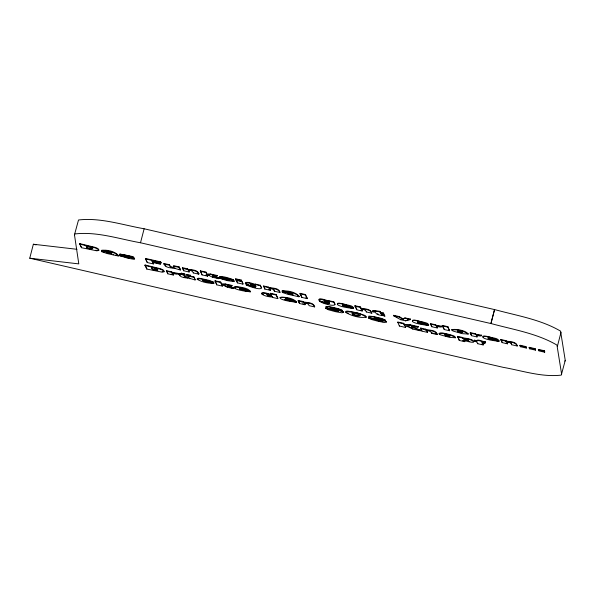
<?xml version="1.0" encoding="UTF-8"?>
<svg xmlns="http://www.w3.org/2000/svg" width="595" height="595" viewBox="0 0 595 595"><rect width="100%" height="100%" fill="white"/><g stroke="black" fill="none" stroke-linecap="round" stroke-linejoin="round"><path stroke-width="0.89" d="M197.205 278.787L198.18 278.244A7.623 1.435 14.5 0 1 200.798 278.482L209.217 280.394L213.203 281.971L213.084 282.439L202.597 280.245L203.631 281.19L213.798 283.361L213.917 282.893L205.959 281.368L202.672 280.044M269.773 288.307L270.286 290.3L264.812 289.066L263.607 285.979L268.709 287.132L268.806 288.025C272.503 288.724 278.304 288.225 279.918 292.472L274.414 291.23C274.697 288.969 267.929 287.281 270.286 290.3M361.656 309.036L362.169 311.029L356.688 309.794L354.984 305.711L360.466 306.946L361.016 308.745C364.623 309.526 370.261 309.021 371.801 313.201L366.297 311.959C366.572 309.697 359.811 308.002 362.169 311.029M507.052 341.835L507.565 343.828L502.091 342.594L500.886 339.507L505.988 340.66L506.085 341.552C509.789 342.251 515.59 341.753 517.196 346L511.7 344.758C511.975 342.497 505.207 340.809 507.565 343.828M174.305 266.947C173.108 267.772 169.754 266.82 169.538 264.76L164.034 263.518L163.915 263.987C165.522 268.226 171.323 267.735 175.019 268.434L180.345 270.011L180.463 269.542L179.147 266.924L173.666 265.69L173.547 266.158C175.904 269.178 169.136 267.49 169.419 265.229L169.538 264.76M468.429 339.953L466.502 340.08L463.676 338.897M261.599 288.032L260.298 285.236L255.173 284.075L255.248 284.931C240.387 279.724 243.422 285.6 255.738 286.589C255.054 288.873 247.751 283.837 246.204 284.923L246.33 284.455L251.7 285.764M256.066 286.522L252.012 285.935M329.563 303.1L325.911 302.669M450.021 335.803L447.663 335.892L444.599 334.591M255.456 285.258L253.336 285.28L250.659 284.187M561.643 374.352L556.95 345.085C536.921 333.304 513.113 329.608 490.927 323.509L494.534 309.541C516.72 315.647 540.528 319.344 560.557 331.118L565.25 360.392L561.264 375.11C541.844 377.409 522.254 370.678 503.199 367.346L29.75 258.2L33.357 244.24L76.963 249.298M74.472 234.809L78.51 219.986C100.451 217.391 122.577 224.992 144.102 228.763L494.557 309.586L490.942 323.554L140.509 242.767C119 238.922 96.844 231.366 74.903 233.954L74.472 234.809L78.8 263.89L29.75 258.2M79.7 244.106L94.731 247.758A6.738 1.272 14.5 0 1 97.915 249.186L98.837 250.465L96.762 250.815L81.522 247.721L79.7 244.106L79.819 243.638L94.85 247.289A6.738 1.272 14.5 0 1 98.041 248.717L98.956 249.997L97.9 250.361M81.522 247.721L79.819 243.638M86.208 246.3L86.327 245.832L87.205 248.271C96.695 250.83 91.355 246.531 86.208 246.3L87.205 248.271M101.329 250.525C106.141 249.402 114.857 251.097 118.412 255.545L118.293 256.014L107.078 253.537L101.492 251.611L102.727 251.373L111.369 252.905L108.149 251.901A2.016 0.379 14.5 0 0 106.609 251.811C90.589 248.264 117.639 251.358 118.293 256.014M106.609 251.811L106.728 251.343M110.826 252.548L110.945 252.079L110.343 251.901M113.154 254.853L113.273 254.385M120.681 254.786L119.796 253.998L131.212 256.207L133.749 257.256L133.63 257.724L124.444 255.679L134.686 258.959L133.295 259.204L127.665 258.178L119.558 255.657L119.677 255.188L123.269 255.939M129.725 257.94C130.424 257.59 126.371 258.089 124.943 256.787L125.062 256.319L127.784 257.226M128.483 256.646L128.602 256.177L133.749 257.256M140.509 242.767L144.124 228.807M145.477 258.944L145.596 258.475L160.665 261.874L161.059 262.655L160.94 263.116L151.993 261.101L152.313 261.733L159.951 263.459L160.323 264.187L152.677 262.462L152.796 261.993L153.421 263.935L147.3 262.559L145.477 258.944L160.546 262.343L160.94 263.116M144.979 265.452L160.01 269.104A6.738 1.272 14.5 0 1 163.194 270.532L164.116 271.811L162.041 272.16L146.801 269.059L144.979 265.452L145.098 264.983L160.137 268.635A6.738 1.272 14.5 0 1 163.32 270.063L164.235 271.342L162.16 271.692M147.3 262.559L145.596 258.475M146.801 269.059L146.92 268.598M152.313 261.733L152.112 260.632M152.484 269.617L151.487 267.646C156.634 267.876 161.974 272.175 152.484 269.617L151.606 267.177M159.951 263.459L160.07 262.99L152.432 261.264M160.546 262.343L160.665 261.874M160.323 264.187L160.07 262.99M172.974 273.224L173.346 275.054L167.842 273.812L166.526 271.194L166.645 270.725L171.769 271.878L171.866 272.778L177.808 273.812L177.935 273.343L171.985 272.309M167.842 273.812L166.645 270.725M171.866 272.778L171.769 271.878M175.019 268.434L175.138 267.966M180.345 270.011L179.147 266.924M189.18 275.812L193.873 276.868L195.197 279.486L195.078 279.955L189.753 278.378C186.049 277.679 180.255 278.17 178.649 273.931L178.768 273.462L182.695 274.347M182.345 268.144L182.464 267.676L187.566 268.828L187.663 269.721C191.367 270.42 197.161 269.922 198.775 274.169L193.278 272.926C193.554 270.666 186.785 268.977 189.143 271.997L183.669 270.762L182.345 268.144L187.663 269.721M181.125 273.648L181.252 273.179L184.748 273.968L184.933 275.054L181.438 274.265L181.125 273.648L184.629 274.436L184.933 275.054M181.438 274.265L181.252 273.179M183.669 270.762L183.788 270.294M189.039 276.891L188.399 275.634L188.28 276.102C190.638 279.122 183.87 277.434 184.145 275.165L184.272 274.704L185.67 276.601L189.031 277.158M184.629 274.436L184.748 273.968M187.447 269.297L187.566 268.828M186.83 274.935L186.956 274.466L190.489 275.269L190.683 276.348L187.142 275.552L186.83 274.935L190.37 275.73L190.683 276.348M187.142 275.552L186.956 274.466M189.143 271.997L188.63 270.004L189.656 269.974M190.37 275.73L190.489 275.269M189.961 278.802L190.088 278.334M193.278 272.926L193.397 272.458M195.078 279.955L193.873 276.868M198.775 274.169L198.901 273.7C197.287 269.453 191.486 269.952 187.782 269.252M207.648 276.169L207.424 275.024L207.648 276.169L202.047 274.905L200.344 270.829L205.937 272.086L206.763 274.421L210.414 274.474L217.153 275.998L217.272 275.53L210.533 274.005L206.882 273.953M202.047 274.905L200.344 270.829M206.763 274.421L205.937 272.086M218.774 278.676L212.489 275.753L212.608 275.292L218.893 278.215L218.774 278.676L212.601 277.285L209.18 275.582L209.299 275.121M207.99 281.405L208.116 280.937L207.105 280.483M210.414 274.474L210.533 274.005M208.54 282.082L208.659 281.613M212.601 277.285L212.72 276.816M222.151 284.96L222.374 286.113L216.781 284.849L215.078 280.766L220.671 282.03L221.496 284.365L225.141 284.417L231.886 285.935L232.005 285.466L225.267 283.949L221.615 283.897M216.781 284.849L215.078 280.766M219.548 276.913C222.099 275.73 229.484 278.185 233.285 279.709L233.166 280.178L223.98 278.133L232.355 280.483L234.147 281.591L227.193 280.632L219.086 278.11L219.213 277.642L223.698 278.586M221.496 284.365L220.671 282.03M224.159 278.252L224.166 277.612L224.977 277.694M225.141 284.417L225.267 283.949M227.342 285.228L233.627 288.151L233.5 288.62L227.335 287.229L227.454 286.76L224.717 285.399M235.635 279.286L235.754 278.817L241.228 280.052L241.451 281.197L235.977 279.962L235.635 279.286L241.109 280.52L241.451 281.197M235.977 279.962L235.754 278.817M237.457 282.893L236.26 279.814L237.457 282.893L242.931 284.127L243.058 283.666L241.734 281.048L237.041 279.985M241.109 280.52L241.228 280.052M242.931 284.127L241.734 281.048M244.671 289.772C241.392 287.66 234.46 288.099 244.671 289.772L244.374 288.992M250.369 291.825L239.502 289.036L250.488 291.513C232.63 282.424 225.245 289.319 250.369 291.825C249.149 287.727 237.524 286.299 233.932 287.065M255.248 284.931L255.173 284.075M255.56 287.259L255.679 286.79M246.204 284.923C247.937 286.098 265.92 292.428 260.179 285.704L260.298 285.236M264.812 289.066L264.931 288.597M268.806 288.025L268.709 287.132M272.443 297.061C261.8 296.697 255.121 289.966 271.045 295.001L270.532 293.276L276.065 294.525L277.887 298.14L277.768 298.608L272.644 297.448L272.57 296.593L272.644 297.448M274.414 291.23L273.812 289.326M277.768 298.608L276.065 294.525M279.918 292.472L280.044 292.004C278.43 287.757 272.629 288.255 268.925 287.556M282 291.282C286.82 290.167 295.537 291.855 299.092 296.303L298.973 296.771L287.757 294.294L282.164 292.368L283.406 292.13L292.048 293.662L288.828 292.658A2.016 0.379 14.5 0 0 287.288 292.569C271.268 289.021 298.318 292.115 298.973 296.771M287.445 299.791L296.436 301.725L296.317 302.193L288.508 300.557L285.808 299.672L285.57 298.935L286.47 299.456M290.873 300.884L290.992 300.416M293.075 295.157L293.201 294.689M285.451 299.404L296.429 301.881C293.357 298.028 284.455 296.645 279.881 297.433M298.162 300.884L298.281 300.423L303.383 301.568L303.472 302.461C307.176 303.16 312.977 302.669 314.591 306.916L309.088 305.674C309.37 303.405 302.602 301.717 304.96 304.737L299.478 303.502L298.162 300.884L303.472 302.461M299.932 293.789L300.051 293.32L305.54 294.555L307.243 298.638L301.754 297.396L299.932 293.789L305.421 295.023L307.243 298.638M299.478 303.502L298.281 300.423M301.754 297.396L301.881 296.935M303.257 302.037L303.383 301.568M305.421 295.023L305.54 294.555M304.96 304.737L304.447 302.751L305.473 302.714M314.591 306.916L314.71 306.447C313.096 302.2 307.295 302.699 303.599 302M319.708 301.501C321.255 300.416 328.559 305.458 329.243 303.175C316.927 302.186 313.892 296.303 328.752 301.509L328.678 300.661L333.802 301.814L333.683 302.282C339.857 308.783 319.984 303.048 319.827 301.033L322.512 301.687M325.078 302.81L325.197 302.342M326.514 307.132L325.971 306.425L328.961 306.529L338.473 308.679L341.984 310.062L342.289 310.858L331.356 308.284L341.463 311.267L343.65 312.427L341.798 312.806L335.543 311.691L328.395 309.764L325.748 308.374L325.867 307.905L330.813 308.969M328.752 301.509L328.678 300.661M329.065 303.844L329.184 303.376M329.243 303.175L329.362 302.706L327.875 302.595M342.289 310.858C341.344 309.103 319.381 304.514 327.845 308.203C332.233 309.251 347.011 314.353 331.512 309.616L331.631 309.147L337.826 310.88M336.569 309.623L336.696 309.155M353.519 308.478L342.661 305.689L353.638 308.165C335.781 299.077 328.395 305.971 353.519 308.478C353.475 304.945 346.937 305.443 344.468 304.171C343.077 304.157 336.577 301.821 337.558 304.186M361.016 308.745L360.466 306.946M366.297 311.959L366.416 311.49M369.986 317.083L368.826 316.094L373.853 316.562L381.321 318.347L384.839 319.731L385.136 320.526L374.203 317.953L384.311 320.928L386.505 322.096L384.653 322.475L378.398 321.36L371.25 319.433L368.595 318.035L368.721 317.566L380.785 320.445M371.801 313.201L371.92 312.732C370.38 308.552 364.742 309.058 361.135 308.277M372.842 311.118L372.968 310.649L374.984 311.103L374.865 311.572L372.842 311.118L373.214 311.854L375.237 312.308C376.88 315.752 381.804 314.963 384.876 316.131L384.244 314.881L381.603 314.264L380.845 313.074L381.477 314.733L384.125 315.35L384.876 316.131M373.214 311.854L372.968 310.649M374.865 311.572L374.738 310.627L379.974 311.349L380.354 312.814L383.366 313.491L383.738 314.227L380.726 313.543M385.136 320.526C384.199 318.771 362.236 314.182 370.692 317.871C375.081 318.92 389.866 324.015 374.367 319.277L374.486 318.808M380.354 312.814L379.974 311.349M381.477 314.733L381.603 314.264M381.878 314.881L382.005 314.413M383.366 313.491L383.485 313.022L380.473 312.345M383.738 314.227L383.485 313.022M384.125 315.35L384.244 314.881M393.555 315.789L393.674 315.32L399.371 316.607L402.979 318.89L405.016 317.879L410.543 319.128L410.424 319.597L405.671 320.839L400.814 319.746L393.555 315.789L399.252 317.075L402.86 319.359L404.897 318.347L410.424 319.597M405.597 326.945L405.478 327.414L399.379 326.038L397.676 321.962L403.774 323.338L404.34 325.168L410.037 325.242L418.144 327.072L418.263 326.603L410.156 324.773L404.459 324.699M399.252 317.075L399.371 316.607M400.814 319.746L400.933 319.277M399.379 326.038L399.498 325.569M402.86 319.359L402.979 318.89M404.897 318.347L405.016 317.879M404.34 325.168L403.774 323.338M405.671 320.839L405.79 320.37M405.478 327.414L405.031 326.536L407.873 326.64L407.991 326.172L412.9 328.596L412.781 329.065L420.286 330.761L420.412 330.292L411.755 326.343L411.628 326.811L420.286 330.761M410.037 325.242L410.156 324.773M417.437 322.133L419.884 322.2L422.837 323.345L417.437 322.133L417.556 321.664L422.056 322.676M412.566 321.107C411.643 318.206 420.769 321.969 422.242 321.754C424.131 322.661 428.936 322.624 428.534 325.398L419.542 323.464L417.668 322.609L417.787 322.14L418.687 322.661M420.62 328.514L420.739 328.046L425.841 329.199L425.938 330.091C429.635 330.79 435.436 330.292 437.05 334.539L431.546 333.297C431.829 331.036 425.061 329.34 427.418 332.367L421.944 331.132L420.62 328.514L425.938 330.091M423.09 324.089L423.209 323.62L428.653 324.93M421.944 331.132L420.739 328.046M425.722 329.66L425.841 329.199M427.418 332.367L426.905 330.642M436.879 326.142L437.258 327.964L431.754 326.722L430.43 324.104L430.549 323.643L435.674 324.796L435.771 325.696L441.721 326.722L441.84 326.253L435.897 325.227M431.754 326.722L431.873 326.253M431.546 333.297L431.673 332.828L433.242 333.185M435.771 325.696L435.674 324.796M437.05 334.539L437.176 334.07C435.562 329.823 429.761 330.322 426.057 329.623M442.293 325.904L442.412 325.435L447.901 326.67L449.604 330.753L444.115 329.511L442.293 325.904L447.782 327.138L449.604 330.753M447.782 327.138L447.901 326.67M464.249 339.953L464.762 341.671L459.228 340.422L457.525 336.346L462.65 337.499L462.724 338.354C473.36 338.726 480.061 345.45 464.13 340.422L464.249 339.953L465.193 340.288M459.228 340.422L459.347 339.953M462.724 338.354L462.65 337.499M476.662 335.111L477.041 336.941L471.538 335.699L470.214 333.081L470.333 332.612L475.464 333.773L475.554 334.665L481.504 335.699L481.623 335.23L475.68 334.197M471.538 335.699L470.333 332.612M475.554 334.665L475.464 333.773M474.319 340.623L474.438 340.162L476.483 340.623L476.364 341.084L474.319 340.623L474.691 341.359L476.736 341.82L477.681 343.702L483.17 344.944L482.657 343.218M474.691 341.359L474.438 340.162M476.736 341.82L476.855 341.351M477.681 343.702L477.807 343.241M484.836 343.65L484.583 342.445L484.836 343.65L482.225 343.062L483.17 344.944M484.464 342.913L481.801 342.11L484.828 342.653L485.252 341.716C483.051 341.999 478.008 338.771 476.483 340.623M484.828 342.653L485.252 341.716M498.922 341.277L488.064 338.488L499.041 340.965C481.184 331.876 473.798 338.771 498.922 341.277C498.878 337.744 492.34 338.243 489.871 336.971C488.696 336.785 480.767 334.65 483.385 337.239M502.091 342.594L502.21 342.125M506.085 341.552L505.988 340.66M511.7 344.758L511.09 342.854M517.196 346L517.323 345.531C515.709 341.285 509.908 341.783 506.204 341.084M519.978 345.732L520.097 345.271L525.95 346.588L526.337 348.06L520.484 346.744L519.978 345.732L525.824 347.056L526.337 348.06M520.484 346.744L520.097 345.271M525.824 347.056L525.95 346.588M529.148 347.807L529.275 347.339L535.121 348.655L535.515 350.128L529.662 348.811L529.148 347.807L535.002 349.124L535.515 350.128M529.662 348.811L529.275 347.339M535.002 349.124L535.121 348.655M538.326 349.875L538.445 349.406L544.299 350.73L544.685 352.203L538.832 350.879L538.326 349.875L544.18 351.199L544.685 352.203M544.18 351.199L544.299 350.73M557.441 346.141L561.048 332.181M386.527 321.902L385.567 320.913L380.473 319.27M564.871 361.15L565.25 360.392M129.844 257.471L128.758 257.427M92.842 248.517L87.324 247.803M468.034 333.736C465.439 330.485 456.268 328.715 451.895 329.623M292.509 294.012L287.742 293.067M334.784 304.744L335.119 304.402L333.802 301.814M213.493 283.049L213.917 282.893M213.798 283.361C208.198 283.465 201.921 282.134 197.086 279.256L198.061 278.713A7.623 1.435 14.5 0 1 200.671 278.951L209.098 280.855L213.084 282.439M407.374 319.961L410.543 319.128M473.375 341.813C474.684 339.217 465.067 338.109 462.851 337.886M365.538 317.209L366.26 316.719L365.122 315.506L357.327 312.829L347.748 311.081L346.03 311.215L345.993 312.174M177.808 273.812L176.477 274.139L173.019 273.566L173.346 275.054M440.501 326.588L441.84 326.253M441.721 326.722L440.382 327.057L436.923 326.476L437.258 327.964M480.291 335.565L481.623 335.23M481.504 335.699L480.165 336.034L476.707 335.454L477.041 336.941M267.378 294.19C266.456 295.299 270.561 296.05 271.707 295.834M343.047 312.36L343.769 311.959L338.414 309.824M134.277 258.766C135.615 257.806 130.759 257.092 129.978 256.705M462.769 332.345C461.512 332.999 455.16 330.642 458.723 330.589M328.916 302.044L325.852 301.606L324.163 300.765M454.684 337.551C457.049 336.108 449.79 334.777 448.615 334.308C445.729 334.018 441.572 331.898 439.11 333.356A5.191 0.974 14.5 0 0 439.43 333.698M157.906 270.033L152.603 269.148M296.317 302.193C271.186 299.687 278.572 292.785 296.429 301.881M428.534 325.398C403.403 322.892 410.788 315.997 428.645 325.086L417.668 322.609M232.95 281.19L234.341 280.944L231.239 279.628M411.755 326.343L418.263 326.603M411.628 326.811L418.144 327.072M215.717 275.448L217.272 275.53M207.298 275.492L209.18 275.582M212.489 275.753L217.153 275.998M228.123 285.273L232.005 285.466M231.886 285.935L227.223 285.697L233.5 288.62M423.209 323.62L419.661 322.996M270.145 288.218L271.684 288.449M95.646 250.227L96.881 250.346M255.129 286.091L253.106 285.808M247.788 291.252L250.488 291.357L245.824 290.234M350.946 307.898L353.646 308.009L343.137 305.488M496.342 340.704L497.137 340.794M353.78 312.806C348.201 312.777 359.261 317.254 360.072 315.038M374.619 311.088L379.848 311.817M375.4 317.492L374.329 317.485L379.595 319.032M244.173 289.996L239.986 288.835M186.495 277.553L187.752 277.761M110.863 252.332L106.483 251.521M104.995 251.254L101.715 250.926L102.087 251.507M381.812 321.568L383.187 321.813M418.85 321.516L420.003 321.731M268.048 294.242L268.91 294.406M286.641 298.311L287.787 298.526M290.293 292.874L282.387 291.684L282.766 292.264M508.085 341.805L508.963 341.976M208.964 281.108L213.203 281.971M492.013 339.336L488.54 338.287M228.287 279.881L226.405 279.457M268.189 296.005L269.565 296.288M119.558 255.657L124.943 256.787M230.711 279.167L233.285 279.709M219.086 278.11L229.254 280.394L219.124 277.114L221.838 277.084L233.166 280.178M482.716 341.664L483.348 341.798M468.577 341.21L469.819 341.471M207.32 282.261L208.741 282.566M244.292 290.591L245.72 290.896M378.517 320.891L380.25 321.263M325.748 308.374L331.512 309.616M368.595 318.035L374.367 319.277M381.856 315.023L383.068 315.283M383.626 319.708L385.262 320.058M200.225 271.29L205.818 272.555M354.865 306.18L360.339 307.414M158.374 262.045L161.059 262.655M163.915 263.987L169.419 265.229M173.547 266.158L179.021 267.393M236.133 280.275L241.615 281.509M255.054 284.544L260.179 285.704M263.488 286.448L268.59 287.601M328.552 301.122L333.683 302.282M430.43 324.104L435.555 325.264M470.214 333.081L475.338 334.241M500.767 339.976L505.869 341.128M381.596 313.245L383.857 313.758M343.449 304.945L347.949 305.956L346.885 305.354M488.852 337.744L493.344 338.763M155.347 262.566L157.043 262.953M352.069 307.317L353.757 307.697M426.236 324.044L428.764 324.617M115.846 254.965L118.412 255.545M178.76 269.156L180.463 269.542M197.324 273.343L198.901 273.7M205.364 275.158L207.767 275.701M215.368 277.419L218.893 278.215M268.843 289.482L270.405 289.832M297.381 295.916L299.092 296.303M305.8 297.82L307.37 298.169M360.726 310.203L362.288 310.56M506.122 343.01L507.691 343.36M543.138 351.355L544.804 351.734M214.951 281.234L220.552 282.499M270.413 293.744L275.939 294.994M397.557 322.43L403.648 323.799M481.972 341.857L483.713 342.251M166.526 271.194L171.65 272.346M178.649 273.931L184.145 275.165M188.28 276.102L193.754 277.337M457.406 336.807L462.531 337.967M240.298 288.292L244.79 289.311M285.347 298.459L289.839 299.471M171.107 274.05L173.472 274.585M230.979 287.556L233.627 288.151M302.729 303.74L305.079 304.276M416.24 329.347L420.412 330.292M434.811 333.542L437.176 334.07M481.727 344.118L483.296 344.475M462.508 340.667L464.881 341.203M33.357 244.24L36.072 244.865M125.962 257.285L127.174 257.568M485.126 342.185C482.932 342.467 477.889 339.239 476.364 341.084M183.87 276.965L184.948 277.225M493.605 339.5L499.041 340.809M282.127 290.821L284.767 291.461M290.115 292.435L291.014 292.658M126.237 255.411L127.836 255.843M229.514 279.159L224.278 277.783M129.174 256.505L125.181 255.478M344.996 304.811L346.03 305.079M428.816 330.515L429.635 330.716M241.838 288.159L242.879 288.426M326.157 300.683L327.146 300.936M447.016 334.531L448.072 334.807M465.803 338.815L466.718 339.053M336.74 309.37L331.631 307.927M352.709 314.978L354.047 315.328M322.825 302.483L324.171 302.848M284.261 299.501L285.585 299.865M226.628 278.073L227.372 278.296M155.183 268.033L155.979 268.271M107.613 252.6L111.83 253.098M288.828 298.787L290.315 299.359M307.169 303.093L307.808 303.301M191.359 270.346L191.992 270.561M103.203 251.975L103.991 252.235M269.922 294.666L270.792 294.964M377.282 313.803L378.182 314.115M129.517 257.806C107.74 251.953 126.988 254.608 133.63 257.724M321.025 301.873L321.798 302.156M225.669 279.241L224.598 278.772M328.871 301.048C327.384 300.676 317.745 296.92 319.217 300.006M255.367 284.462C252.808 283.822 246.523 280.87 245.371 283.146M246.843 284.016L247.899 284.432M337.127 310.374L337.692 310.605M347.644 313.208L348.477 313.572M91.347 247.148L91.861 247.379M492.281 338.153L492.928 338.443M262.745 294.228L263.526 294.592M328.016 301.234L328.648 301.546M254.511 284.655L255.151 284.96M120.614 255.694L119.677 255.188M407.873 326.64L412.781 329.065M234.832 287.787L235.382 288.062M227.335 287.229L223.906 285.526L222.032 285.429L222.374 286.113M448.994 335.126L449.679 335.468M510.413 342.393L510.86 342.616M365.018 309.593L365.687 310.055M273.135 288.865L273.581 289.088M467.521 339.329L468.124 339.633M165.425 265.705L165.916 265.972M393.674 315.32L396.902 317.083M245.72 283.428L246.211 283.718M369.644 318.221L368.721 317.566M326.796 308.552L325.867 307.905M157.139 268.724L157.541 268.97M320.065 301.375L320.452 301.606M219.213 277.642L219.607 277.887M197.54 279.174L198.135 279.546M346.387 312.509L346.937 312.851M180.159 275.649L179.608 275.128M261.726 293.558L262.142 293.878M500.886 339.507L501.882 341.471M464.13 340.422L464.762 341.671M457.525 336.346L458.983 339.232M442.412 325.435L444.234 329.05M430.549 323.643L431.539 325.606M374.738 310.627L374.984 311.103M354.984 305.711L356.814 309.326M300.416 294.042L301.509 296.206M270.532 293.276L271.164 294.532C268.315 293.9 263.786 291.58 261.488 293.253M263.607 285.979L264.604 287.943M182.464 267.676L183.461 269.639M178.768 273.462L179.326 274.57M164.034 263.518L164.599 264.626M152.677 262.462L153.421 263.935M145.098 264.983L146.556 267.869M107.464 251.298A2.016 0.379 14.5 0 1 108.275 251.432M452.215 329.965A5.191 0.974 14.5 0 1 451.895 329.623M357.907 313.803A3.28 0.617 14.5 0 1 358.577 314.041M468.31 340.414C463.029 341.575 462.077 336.807 468.31 340.414M266.872 294.741C271.052 298.512 274.02 294.785 266.872 294.741M250.554 284.41C254.861 287.987 257.672 284.566 250.554 284.41M324.059 300.988C328.358 304.566 331.17 301.144 324.059 300.988M449.894 336.272C443.766 337.439 442.888 332.285 449.894 336.272M462.679 332.538C456.551 333.706 455.673 328.552 462.679 332.538M366.133 317.187C359.678 318.236 351.37 315.878 345.636 312.316L345.911 311.683C352.664 311.959 360.808 312.933 366.133 317.187M360.027 315.774C354.836 317.276 346.171 310.91 357.788 314.272A3.28 0.617 14.5 0 1 359.447 315L360.027 315.774M285.347 298.772L290.62 300.14L288.701 299.255L285.347 298.772M342.556 305.057L347.83 306.425L345.911 305.54L342.556 305.057M487.952 337.856L493.225 339.224L491.314 338.347L487.952 337.856M107.003 252.704L111.711 253.723L107.003 252.704M287.683 293.461L292.39 294.48L287.683 293.461M455.406 337.767L449.671 337.417L440.88 334.978A5.191 0.974 14.5 0 1 438.991 333.825C443.758 332.888 451.322 334.688 455.406 337.767M468.191 334.033L462.456 333.683L453.658 331.244A5.191 0.974 14.5 0 1 451.776 330.091C456.536 329.154 464.107 330.954 468.191 334.033"/></g></svg>
